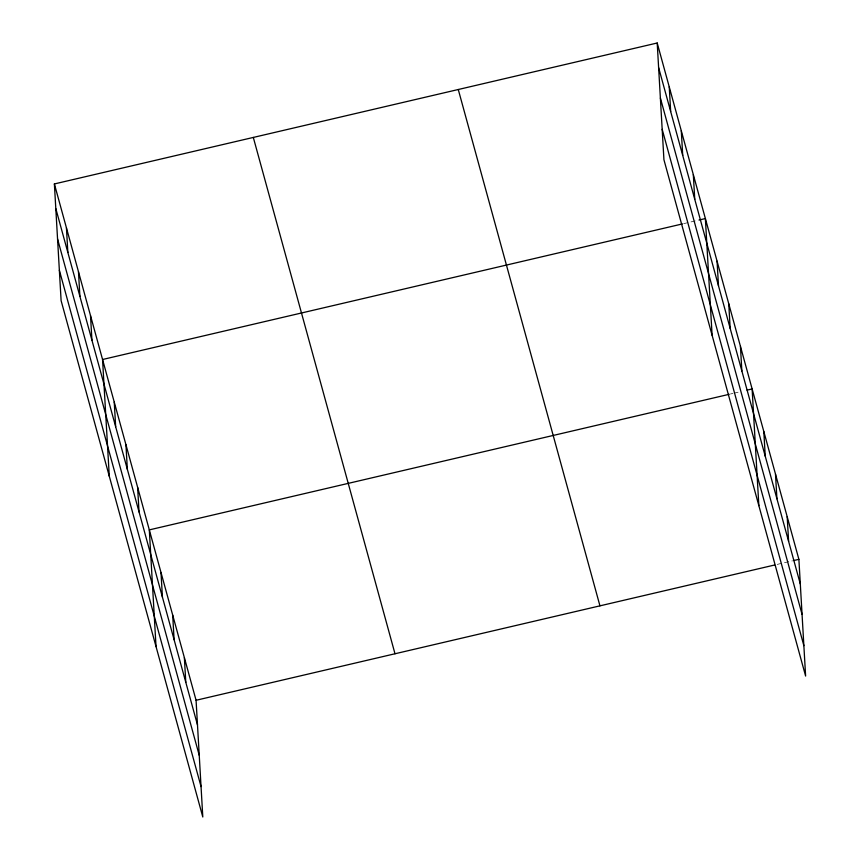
<?xml version="1.0" encoding="UTF-8"?>
<svg xmlns="http://www.w3.org/2000/svg" width="860" height="860" viewBox="0 0 860 860"><rect width="100%" height="100%" fill="white"/><g stroke="black" fill="none" stroke-linecap="round" stroke-linejoin="round"><path stroke-width="0.64" stroke-dasharray="4.3 3.22" d="M683.7 223.621L697.729 220.343M730.452 394.009L733 393.418M734.279 393.117L738.106 392.224M777.203 564.396L792.501 560.827"/><path stroke-width="1.29" d="M54.384 183.943L196.069 700.276L202.799 817L61.114 300.667L54.384 183.943L657.201 43L798.886 559.333L805.616 676.057L663.931 159.724L657.201 43M682.421 223.923L102.555 359.502L109.284 476.225M698.997 220.042L705.372 218.558L712.101 335.271M729.172 394.31L149.307 529.889L156.036 646.612M747.028 390.139L752.124 388.946L758.853 505.658M196.069 700.276L774.656 564.999M793.78 560.526L798.886 559.333M658.631 67.65L800.305 583.983M660.383 98.029L802.058 614.362M662.189 129.333L803.863 645.666M458.272 89.515L599.947 605.849M253.313 137.439L394.998 653.772M55.814 208.593L197.488 724.926M57.566 238.983L199.24 755.317M59.361 270.287L201.047 786.62M787.19 516.731L788.609 541.381M775.505 474.139L776.924 498.789M763.82 431.537L765.239 456.187M740.438 346.344L741.857 370.993M728.753 303.752L730.172 328.402M717.068 261.15L718.487 285.8M693.332 174.666L694.751 199.316M681.292 130.774L682.711 155.424M669.252 86.892L670.671 111.542M184.373 657.685L185.792 682.335M172.688 615.083L174.107 639.732M161.003 572.491L162.422 597.141M137.621 487.298L139.041 511.947M125.936 444.695L127.355 469.345M114.251 402.093L115.67 426.743M90.515 315.609L91.934 340.259M78.475 271.728L79.894 296.377M66.435 227.835L67.854 252.485"/></g></svg>
